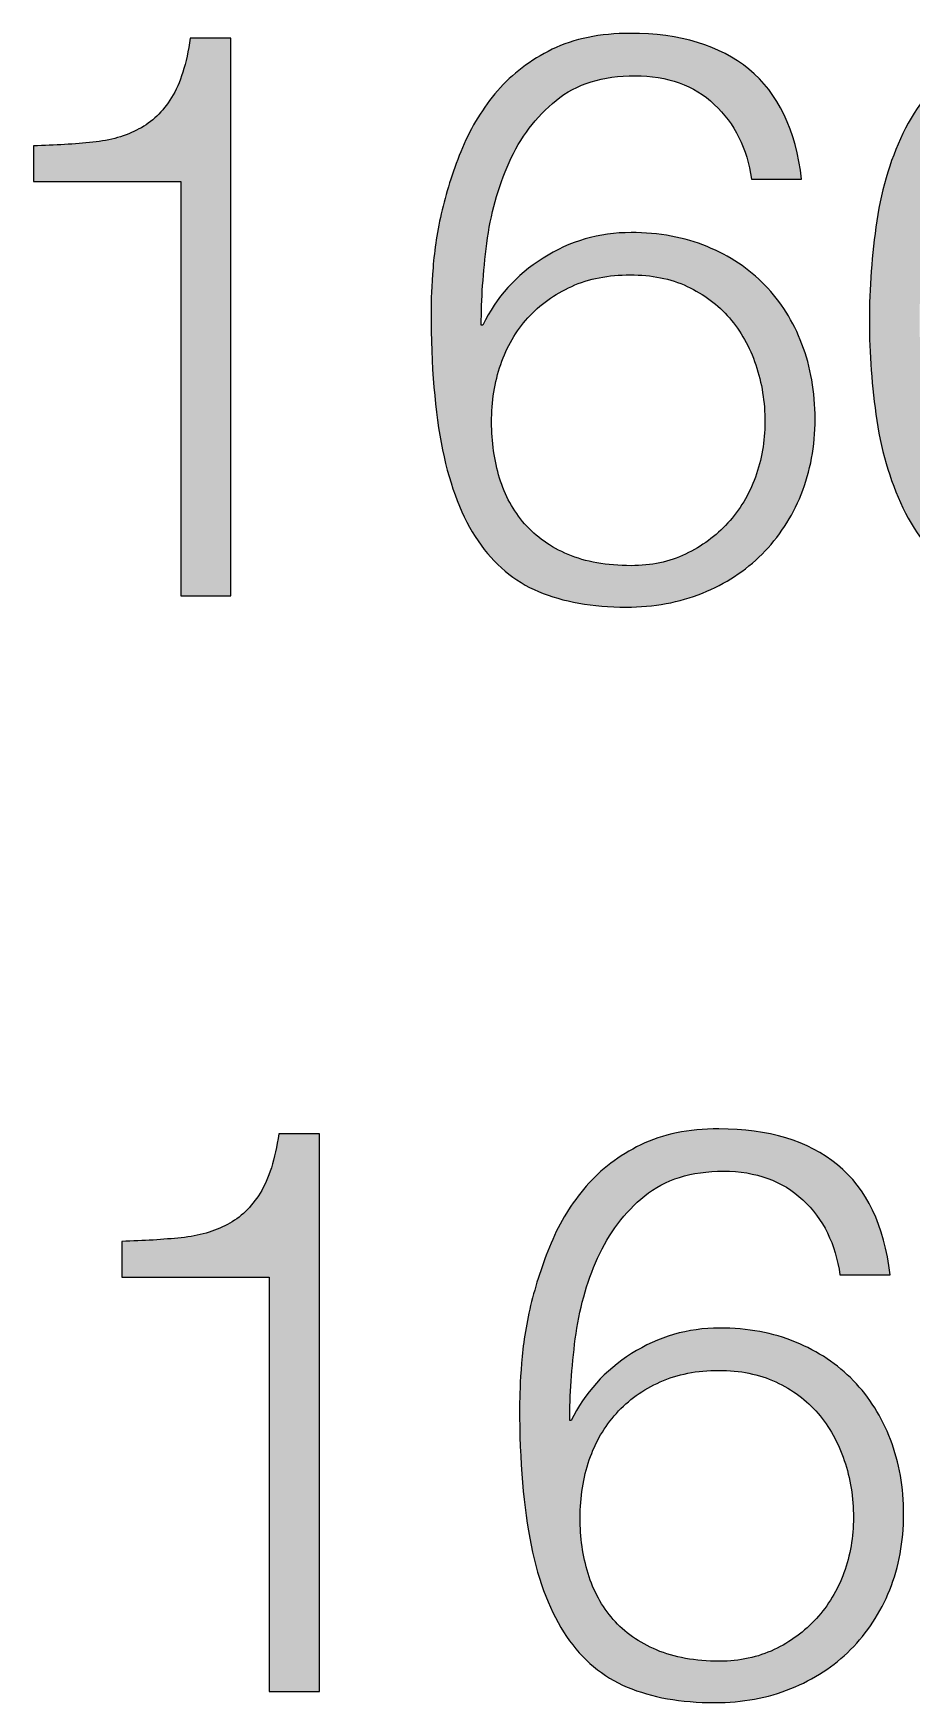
# Paper-space layout 'A2mask' of a CAD drawing. Extents: x 0 to 564, y 0 to 393.
# Drawn here: x 449.04 to 452.04, y 30.71 to 36.4 of the extents above; entities that cross this region are included whole.
import ezdxf
from ezdxf.enums import TextEntityAlignment as Align

# ---------------------------------------------------------------- set-up
doc = ezdxf.new("R2010")
doc.units = 0
doc.layers.get('0').update_dxf_attribs({"linetype": 'CONTINUOUS'})
doc.layers.get('Defpoints').update_dxf_attribs({"linetype": 'CONTINUOUS'})
doc.layers.add('JPP_Mask', color=7, linetype='CONTINUOUS')
doc.styles.add('JPP', font='arial.ttf')

# ---------------------------------------------------------------- blocks, each defined once
blk = doc.blocks.new('A2mask')
at = {"true_color": 0x004a91}
h = blk.add_hatch(color=154, dxfattribs=at)
edge = h.paths.add_edge_path()
edge.add_spline(control_points=[(449.7172, 35.4295), (449.7172, 35.9045), (449.7172, 36.3795), (449.7172, 36.3795), (449.7172, 36.3795), (449.6826, 36.3795), (449.648, 36.3795)], knot_values=[3.5, 3.5, 3.5, 3.5, 4, 4, 4, 4.5, 4.5, 4.5, 4.5], degree=3, periodic=0)
edge.add_spline(control_points=[(449.648, 36.3795), (449.6134, 36.3795), (449.5787, 36.3795), (449.5787, 36.3795), (449.5661, 36.2926), (449.5449, 36.2254), (449.5151, 36.1773), (449.4853, 36.1293), (449.4482, 36.0935), (449.4038, 36.0703)], knot_values=[1, 1, 1, 1, 1.5, 1.5, 1.5, 2.5, 2.5, 2.5, 3.5, 3.5, 3.5, 3.5], degree=3, periodic=0)
edge.add_spline(control_points=[(449.4038, 36.0703), (449.3594, 36.0464), (449.307, 36.0315), (449.2464, 36.0252)], knot_values=[0, 0, 0, 0, 1, 1, 1, 1], degree=3, periodic=0)
edge.add_spline(control_points=[(449.2464, 36.0252), (449.1858, 36.0189), (449.1182, 36.015), (449.0443, 36.013)], knot_values=[9, 9, 9, 9, 10, 10, 10, 10], degree=3, periodic=0)
edge.add_spline(control_points=[(449.0443, 36.013), (449.0443, 36.013), (449.0443, 35.891), (449.0443, 35.891), (449.0443, 35.891), (449.1698, 35.891), (449.2953, 35.891)], knot_values=[7.5, 7.5, 7.5, 7.5, 8.5, 8.5, 8.5, 9, 9, 9, 9], degree=3, periodic=0)
edge.add_spline(control_points=[(449.2953, 35.891), (449.4208, 35.891), (449.5463, 35.891), (449.5463, 35.891), (449.5463, 35.891), (449.5463, 35.5382), (449.5463, 35.1853)], knot_values=[6.5, 6.5, 6.5, 6.5, 7, 7, 7, 7.5, 7.5, 7.5, 7.5], degree=3, periodic=0)
edge.add_spline(control_points=[(449.5463, 35.1853), (449.5463, 34.8324), (449.5463, 34.4795), (449.5463, 34.4795), (449.5463, 34.4795), (449.589, 34.4795), (449.6317, 34.4795)], knot_values=[5.5, 5.5, 5.5, 5.5, 6, 6, 6, 6.5, 6.5, 6.5, 6.5], degree=3, periodic=0)
edge.add_spline(control_points=[(449.6317, 34.4795), (449.6745, 34.4795), (449.7172, 34.4795), (449.7172, 34.4795), (449.7172, 34.4795), (449.7172, 34.9545), (449.7172, 35.4295)], knot_values=[4.5, 4.5, 4.5, 4.5, 5, 5, 5, 5.5, 5.5, 5.5, 5.5], degree=3, periodic=0)
h = blk.add_hatch(color=154, dxfattribs=at)
edge = h.paths.add_edge_path()
edge.add_spline(control_points=[(451.6623, 35.3374), (451.6324, 35.4149), (451.5904, 35.4822), (451.536, 35.5382), (451.4817, 35.5941), (451.4161, 35.6382), (451.3392, 35.6697)], knot_values=[9, 9, 9, 9, 10, 10, 10, 11, 11, 11, 11], degree=3, periodic=0)
edge.add_spline(control_points=[(451.3392, 35.6697), (451.2623, 35.7015), (451.1758, 35.7174), (451.0801, 35.7174)], knot_values=[8, 8, 8, 8, 9, 9, 9, 9], degree=3, periodic=0)
edge.add_spline(control_points=[(451.0801, 35.7174), (450.9714, 35.7174), (450.8713, 35.6883), (450.7802, 35.6303)], knot_values=[7, 7, 7, 7, 8, 8, 8, 8], degree=3, periodic=0)
edge.add_spline(control_points=[(450.7802, 35.6303), (450.6888, 35.5726), (450.6205, 35.4964), (450.5751, 35.4023)], knot_values=[6, 6, 6, 6, 7, 7, 7, 7], degree=3, periodic=0)
edge.add_spline(control_points=[(450.5698, 35.4023), (450.5698, 35.4891), (450.5761, 35.5819), (450.5887, 35.6806), (450.6013, 35.7794), (450.6268, 35.8712), (450.6646, 35.956)], knot_values=[3, 3, 3, 3, 4, 4, 4, 5, 5, 5, 5], degree=3, periodic=0)
edge.add_spline(control_points=[(450.6646, 35.956), (450.7027, 36.0411), (450.756, 36.1117), (450.8249, 36.1677)], knot_values=[2, 2, 2, 2, 3, 3, 3, 3], degree=3, periodic=0)
edge.add_spline(control_points=[(450.8249, 36.1677), (450.8935, 36.224), (450.9833, 36.2519), (451.0937, 36.2519), (451.204, 36.2519), (451.2941, 36.2194), (451.3637, 36.1541)], knot_values=[0, 0, 0, 0, 1, 1, 1, 2, 2, 2, 2], degree=3, periodic=0)
edge.add_spline(control_points=[(451.3637, 36.1541), (451.4333, 36.0892), (451.4754, 36.004), (451.49, 35.899)], knot_values=[29, 29, 29, 29, 30, 30, 30, 30], degree=3, periodic=0)
edge.add_spline(control_points=[(451.49, 35.899), (451.49, 35.899), (451.6609, 35.899), (451.6609, 35.899), (451.6411, 36.0673), (451.5814, 36.1922), (451.4817, 36.2737)], knot_values=[27, 27, 27, 27, 28, 28, 28, 29, 29, 29, 29], degree=3, periodic=0)
edge.add_spline(control_points=[(451.4817, 36.2737), (451.3823, 36.3553), (451.2474, 36.396), (451.0774, 36.396)], knot_values=[26, 26, 26, 26, 27, 27, 27, 27], degree=3, periodic=0)
edge.add_spline(control_points=[(451.0774, 36.396), (450.9741, 36.396), (450.8856, 36.3778), (450.8114, 36.3417)], knot_values=[25, 25, 25, 25, 26, 26, 26, 26], degree=3, periodic=0)
edge.add_spline(control_points=[(450.8114, 36.3417), (450.7371, 36.3052), (450.6752, 36.2582), (450.6255, 36.2005)], knot_values=[24, 24, 24, 24, 25, 25, 25, 25], degree=3, periodic=0)
edge.add_spline(control_points=[(450.6255, 36.2005), (450.5754, 36.1425), (450.5357, 36.0779), (450.5059, 36.0063), (450.476, 35.9348), (450.4532, 35.8642), (450.4366, 35.7946)], knot_values=[22, 22, 22, 22, 23, 23, 23, 24, 24, 24, 24], degree=3, periodic=0)
edge.add_spline(control_points=[(450.4366, 35.7946), (450.4204, 35.725), (450.4101, 35.6594), (450.4055, 35.5978), (450.4008, 35.5362), (450.3988, 35.4865), (450.3988, 35.4487)], knot_values=[20, 20, 20, 20, 21, 21, 21, 22, 22, 22, 22], degree=3, periodic=0)
edge.add_spline(control_points=[(450.3988, 35.4487), (450.3988, 35.2621), (450.4117, 35.1051), (450.4379, 34.9775)], knot_values=[19, 19, 19, 19, 20, 20, 20, 20], degree=3, periodic=0)
edge.add_spline(control_points=[(450.4379, 34.9775), (450.4644, 34.8499), (450.5045, 34.7466), (450.5589, 34.6667)], knot_values=[18, 18, 18, 18, 19, 19, 19, 19], degree=3, periodic=0)
edge.add_spline(control_points=[(450.5589, 34.6667), (450.6132, 34.5872), (450.6818, 34.5298), (450.7653, 34.4944)], knot_values=[17, 17, 17, 17, 18, 18, 18, 18], degree=3, periodic=0)
edge.add_spline(control_points=[(450.7653, 34.4944), (450.8485, 34.4593), (450.9479, 34.4414), (451.0638, 34.4414)], knot_values=[16, 16, 16, 16, 17, 17, 17, 17], degree=3, periodic=0)
edge.add_spline(control_points=[(451.0638, 34.4414), (451.158, 34.4414), (451.2441, 34.4573), (451.323, 34.4891)], knot_values=[15, 15, 15, 15, 16, 16, 16, 16], degree=3, periodic=0)
edge.add_spline(control_points=[(451.323, 34.4891), (451.4018, 34.5206), (451.4694, 34.565), (451.5264, 34.622), (451.5834, 34.679), (451.6278, 34.7469), (451.6596, 34.8254)], knot_values=[13, 13, 13, 13, 14, 14, 14, 15, 15, 15, 15], degree=3, periodic=0)
edge.add_spline(control_points=[(451.6596, 34.8254), (451.6911, 34.9043), (451.707, 34.9898), (451.707, 35.0822)], knot_values=[12, 12, 12, 12, 13, 13, 13, 13], degree=3, periodic=0)
edge.add_spline(control_points=[(451.707, 35.0822), (451.707, 35.1743), (451.6921, 35.2595), (451.6623, 35.3374)], knot_values=[11, 11, 11, 11, 12, 12, 12, 12], degree=3, periodic=0)
edge = h.paths.add_edge_path(flags=16)
edge.add_spline(control_points=[(450.6361, 35.2681), (450.6569, 35.3287), (450.6878, 35.3814), (450.7285, 35.4268)], knot_values=[1, 1, 1, 1, 2, 2, 2, 2], degree=3, periodic=0)
edge.add_spline(control_points=[(450.7285, 35.4268), (450.7693, 35.4719), (450.819, 35.5077), (450.878, 35.5342)], knot_values=[0, 0, 0, 0, 1, 1, 1, 1], degree=3, periodic=0)
edge.add_spline(control_points=[(450.878, 35.5342), (450.9366, 35.5604), (451.0032, 35.5733), (451.0774, 35.5733)], knot_values=[15, 15, 15, 15, 16, 16, 16, 16], degree=3, periodic=0)
edge.add_spline(control_points=[(451.0774, 35.5733), (451.1497, 35.5733), (451.2143, 35.5604), (451.2713, 35.5342)], knot_values=[14, 14, 14, 14, 15, 15, 15, 15], degree=3, periodic=0)
edge.add_spline(control_points=[(451.2713, 35.5342), (451.3283, 35.5077), (451.3763, 35.4719), (451.4154, 35.4268)], knot_values=[13, 13, 13, 13, 14, 14, 14, 14], degree=3, periodic=0)
edge.add_spline(control_points=[(451.4154, 35.4268), (451.4542, 35.3814), (451.484, 35.3281), (451.5049, 35.2668)], knot_values=[12, 12, 12, 12, 13, 13, 13, 13], degree=3, periodic=0)
edge.add_spline(control_points=[(451.5049, 35.2668), (451.5258, 35.2051), (451.536, 35.1399), (451.536, 35.0713)], knot_values=[11, 11, 11, 11, 12, 12, 12, 12], degree=3, periodic=0)
edge.add_spline(control_points=[(451.536, 35.0713), (451.536, 35.006), (451.5251, 34.9437), (451.5036, 34.8841)], knot_values=[10, 10, 10, 10, 11, 11, 11, 11], degree=3, periodic=0)
edge.add_spline(control_points=[(451.5036, 34.8841), (451.4817, 34.8241), (451.4505, 34.7721), (451.4098, 34.728)], knot_values=[9, 9, 9, 9, 10, 10, 10, 10], degree=3, periodic=0)
edge.add_spline(control_points=[(451.4098, 34.728), (451.369, 34.6836), (451.3213, 34.6481), (451.266, 34.622), (451.2106, 34.5958), (451.1487, 34.5825), (451.0801, 34.5825)], knot_values=[7, 7, 7, 7, 8, 8, 8, 9, 9, 9, 9], degree=3, periodic=0)
edge.add_spline(control_points=[(451.0801, 34.5825), (450.9969, 34.5825), (450.9253, 34.5951), (450.8657, 34.6206)], knot_values=[6, 6, 6, 6, 7, 7, 7, 7], degree=3, periodic=0)
edge.add_spline(control_points=[(450.8657, 34.6206), (450.8057, 34.6458), (450.7567, 34.6806), (450.7176, 34.725)], knot_values=[5, 5, 5, 5, 6, 6, 6, 6], degree=3, periodic=0)
edge.add_spline(control_points=[(450.7176, 34.725), (450.6788, 34.7694), (450.6503, 34.8214), (450.6321, 34.8811)], knot_values=[4, 4, 4, 4, 5, 5, 5, 5], degree=3, periodic=0)
edge.add_spline(control_points=[(450.6321, 34.8811), (450.6142, 34.9411), (450.6049, 35.0043), (450.6049, 35.0713)], knot_values=[3, 3, 3, 3, 4, 4, 4, 4], degree=3, periodic=0)
edge.add_spline(control_points=[(450.6049, 35.0713), (450.6049, 35.1419), (450.6155, 35.2075), (450.6361, 35.2681)], knot_values=[2, 2, 2, 2, 3, 3, 3, 3], degree=3, periodic=0)
h = blk.add_hatch(color=154, dxfattribs=at)
edge = h.paths.add_edge_path()
edge.add_spline(control_points=[(453.2163, 35.4185), (453.2163, 35.5289), (453.2077, 35.6422), (453.1905, 35.7578)], knot_values=[2, 2, 2, 2, 3, 3, 3, 3], degree=3, periodic=0)
edge.add_spline(control_points=[(453.1905, 35.7578), (453.1732, 35.8738), (453.1408, 35.9788), (453.0927, 36.073)], knot_values=[1, 1, 1, 1, 2, 2, 2, 2], degree=3, periodic=0)
edge.add_spline(control_points=[(453.0927, 36.073), (453.045, 36.1671), (452.9781, 36.2443), (452.8919, 36.3049)], knot_values=[0, 0, 0, 0, 1, 1, 1, 1], degree=3, periodic=0)
edge.add_spline(control_points=[(452.8919, 36.3049), (452.8061, 36.3655), (452.6934, 36.396), (452.5539, 36.396)], knot_values=[15, 15, 15, 15, 16, 16, 16, 16], degree=3, periodic=0)
edge.add_spline(control_points=[(452.5539, 36.396), (452.4164, 36.396), (452.3044, 36.3655), (452.2176, 36.3049)], knot_values=[14, 14, 14, 14, 15, 15, 15, 15], degree=3, periodic=0)
edge.add_spline(control_points=[(452.2176, 36.3049), (452.1305, 36.2443), (452.0632, 36.1671), (452.0152, 36.073), (451.9671, 35.9788), (451.9346, 35.8738), (451.9174, 35.7578)], knot_values=[12, 12, 12, 12, 13, 13, 13, 14, 14, 14, 14], degree=3, periodic=0)
edge.add_spline(control_points=[(451.9174, 35.7578), (451.9002, 35.6422), (451.8919, 35.5282), (451.8919, 35.4159)], knot_values=[11, 11, 11, 11, 12, 12, 12, 12], degree=3, periodic=0)
edge.add_spline(control_points=[(451.8919, 35.4159), (451.8919, 35.3055), (451.9002, 35.1926), (451.9174, 35.0766)], knot_values=[10, 10, 10, 10, 11, 11, 11, 11], degree=3, periodic=0)
edge.add_spline(control_points=[(451.9174, 35.0766), (451.9346, 34.9609), (451.9671, 34.8559), (452.0152, 34.7618), (452.0632, 34.6677), (452.1305, 34.5908), (452.2176, 34.5312)], knot_values=[8, 8, 8, 8, 9, 9, 9, 10, 10, 10, 10], degree=3, periodic=0)
edge.add_spline(control_points=[(452.2176, 34.5312), (452.3044, 34.4712), (452.4164, 34.4414), (452.5539, 34.4414)], knot_values=[7, 7, 7, 7, 8, 8, 8, 8], degree=3, periodic=0)
edge.add_spline(control_points=[(452.5539, 34.4414), (452.6934, 34.4414), (452.8061, 34.4712), (452.8919, 34.5312)], knot_values=[6, 6, 6, 6, 7, 7, 7, 7], degree=3, periodic=0)
edge.add_spline(control_points=[(452.8919, 34.5312), (452.9781, 34.5908), (453.045, 34.6677), (453.0927, 34.7618)], knot_values=[5, 5, 5, 5, 6, 6, 6, 6], degree=3, periodic=0)
edge.add_spline(control_points=[(453.0927, 34.7618), (453.1408, 34.8559), (453.1732, 34.9609), (453.1905, 35.0766)], knot_values=[4, 4, 4, 4, 5, 5, 5, 5], degree=3, periodic=0)
edge.add_spline(control_points=[(453.1905, 35.0766), (453.2077, 35.1926), (453.2163, 35.3065), (453.2163, 35.4185)], knot_values=[3, 3, 3, 3, 4, 4, 4, 4], degree=3, periodic=0)
edge = h.paths.add_edge_path(flags=16)
edge.add_spline(control_points=[(452.0629, 35.4185), (452.0629, 35.5), (452.0682, 35.5898), (452.0791, 35.6873)], knot_values=[2, 2, 2, 2, 3, 3, 3, 3], degree=3, periodic=0)
edge.add_spline(control_points=[(452.0791, 35.6873), (452.09, 35.785), (452.1119, 35.8755), (452.1454, 35.959)], knot_values=[1, 1, 1, 1, 2, 2, 2, 2], degree=3, periodic=0)
edge.add_spline(control_points=[(452.1454, 35.959), (452.1788, 36.0421), (452.2282, 36.1117), (452.2935, 36.1677)], knot_values=[0, 0, 0, 0, 1, 1, 1, 1], degree=3, periodic=0)
edge.add_spline(control_points=[(452.2935, 36.1677), (452.3588, 36.224), (452.4456, 36.2519), (452.5539, 36.2519)], knot_values=[15, 15, 15, 15, 16, 16, 16, 16], degree=3, periodic=0)
edge.add_spline(control_points=[(452.5539, 36.2519), (452.6626, 36.2519), (452.7494, 36.224), (452.8147, 36.1677)], knot_values=[14, 14, 14, 14, 15, 15, 15, 15], degree=3, periodic=0)
edge.add_spline(control_points=[(452.8147, 36.1677), (452.8797, 36.1117), (452.929, 36.0421), (452.9625, 35.959)], knot_values=[13, 13, 13, 13, 14, 14, 14, 14], degree=3, periodic=0)
edge.add_spline(control_points=[(452.9625, 35.959), (452.996, 35.8755), (453.0182, 35.785), (453.0291, 35.6873)], knot_values=[12, 12, 12, 12, 13, 13, 13, 13], degree=3, periodic=0)
edge.add_spline(control_points=[(453.0291, 35.6873), (453.04, 35.5898), (453.0453, 35.5), (453.0453, 35.4185)], knot_values=[11, 11, 11, 11, 12, 12, 12, 12], degree=3, periodic=0)
edge.add_spline(control_points=[(453.0453, 35.4185), (453.0453, 35.3354), (453.04, 35.2452), (453.0291, 35.1485), (453.0182, 35.0517), (452.996, 34.9613), (452.9625, 34.8771), (452.929, 34.7929), (452.8797, 34.7227), (452.8147, 34.6667)], knot_values=[8, 8, 8, 8, 9, 9, 9, 10, 10, 10, 11, 11, 11, 11], degree=3, periodic=0)
edge.add_spline(control_points=[(452.8147, 34.6667), (452.7494, 34.6107), (452.6626, 34.5825), (452.5539, 34.5825)], knot_values=[7, 7, 7, 7, 8, 8, 8, 8], degree=3, periodic=0)
edge.add_spline(control_points=[(452.5539, 34.5825), (452.4456, 34.5825), (452.3588, 34.6107), (452.2935, 34.6667), (452.2282, 34.7227), (452.1788, 34.7929), (452.1454, 34.8771), (452.1119, 34.9613), (452.09, 35.0517), (452.0791, 35.1485), (452.0682, 35.2452), (452.0629, 35.3354), (452.0629, 35.4185)], knot_values=[3, 3, 3, 3, 4, 4, 4, 5, 5, 5, 6, 6, 6, 7, 7, 7, 7], degree=3, periodic=0)
h = blk.add_hatch(color=154, dxfattribs=at)
edge = h.paths.add_edge_path()
edge.add_spline(control_points=[(450.0188, 31.6971), (450.0188, 32.1721), (450.0188, 32.6471), (450.0188, 32.6471), (450.0188, 32.6471), (449.9841, 32.6471), (449.9495, 32.6471)], knot_values=[3.5, 3.5, 3.5, 3.5, 4, 4, 4, 4.5, 4.5, 4.5, 4.5], degree=3, periodic=0)
edge.add_spline(control_points=[(449.9495, 32.6471), (449.9149, 32.6471), (449.8803, 32.6471), (449.8803, 32.6471), (449.8677, 32.5603), (449.8465, 32.493), (449.8166, 32.445), (449.7868, 32.3969), (449.7497, 32.3612), (449.7053, 32.338)], knot_values=[1, 1, 1, 1, 1.5, 1.5, 1.5, 2.5, 2.5, 2.5, 3.5, 3.5, 3.5, 3.5], degree=3, periodic=0)
edge.add_spline(control_points=[(449.7053, 32.338), (449.6609, 32.3141), (449.6086, 32.2992), (449.5479, 32.2929)], knot_values=[0, 0, 0, 0, 1, 1, 1, 1], degree=3, periodic=0)
edge.add_spline(control_points=[(449.5479, 32.2929), (449.4873, 32.2866), (449.4197, 32.2826), (449.3458, 32.2806)], knot_values=[9, 9, 9, 9, 10, 10, 10, 10], degree=3, periodic=0)
edge.add_spline(control_points=[(449.3458, 32.2806), (449.3458, 32.2806), (449.3458, 32.1587), (449.3458, 32.1587), (449.3458, 32.1587), (449.4713, 32.1587), (449.5968, 32.1587)], knot_values=[7.5, 7.5, 7.5, 7.5, 8.5, 8.5, 8.5, 9, 9, 9, 9], degree=3, periodic=0)
edge.add_spline(control_points=[(449.5968, 32.1587), (449.7223, 32.1587), (449.8478, 32.1587), (449.8478, 32.1587), (449.8478, 32.1587), (449.8478, 31.8058), (449.8478, 31.4529)], knot_values=[6.5, 6.5, 6.5, 6.5, 7, 7, 7, 7.5, 7.5, 7.5, 7.5], degree=3, periodic=0)
edge.add_spline(control_points=[(449.8478, 31.4529), (449.8478, 31.1), (449.8478, 30.7471), (449.8478, 30.7471), (449.8478, 30.7471), (449.8905, 30.7471), (449.9333, 30.7471)], knot_values=[5.5, 5.5, 5.5, 5.5, 6, 6, 6, 6.5, 6.5, 6.5, 6.5], degree=3, periodic=0)
edge.add_spline(control_points=[(449.9333, 30.7471), (449.976, 30.7471), (450.0188, 30.7471), (450.0188, 30.7471), (450.0188, 30.7471), (450.0188, 31.2221), (450.0188, 31.6971)], knot_values=[4.5, 4.5, 4.5, 4.5, 5, 5, 5, 5.5, 5.5, 5.5, 5.5], degree=3, periodic=0)
h = blk.add_hatch(color=154, dxfattribs=at)
edge = h.paths.add_edge_path()
edge.add_spline(control_points=[(451.9638, 31.605), (451.934, 31.6826), (451.8919, 31.7498), (451.8376, 31.8058), (451.7832, 31.8618), (451.7176, 31.9059), (451.6407, 31.9374)], knot_values=[9, 9, 9, 9, 10, 10, 10, 11, 11, 11, 11], degree=3, periodic=0)
edge.add_spline(control_points=[(451.6407, 31.9374), (451.5639, 31.9692), (451.4774, 31.9851), (451.3816, 31.9851)], knot_values=[8, 8, 8, 8, 9, 9, 9, 9], degree=3, periodic=0)
edge.add_spline(control_points=[(451.3816, 31.9851), (451.2729, 31.9851), (451.1729, 31.9559), (451.0817, 31.8979)], knot_values=[7, 7, 7, 7, 8, 8, 8, 8], degree=3, periodic=0)
edge.add_spline(control_points=[(451.0817, 31.8979), (450.9903, 31.8403), (450.922, 31.7641), (450.8766, 31.67)], knot_values=[6, 6, 6, 6, 7, 7, 7, 7], degree=3, periodic=0)
edge.add_spline(control_points=[(450.8713, 31.67), (450.8713, 31.7568), (450.8776, 31.8496), (450.8902, 31.9483), (450.9028, 32.047), (450.9283, 32.1388), (450.9661, 32.2236)], knot_values=[3, 3, 3, 3, 4, 4, 4, 5, 5, 5, 5], degree=3, periodic=0)
edge.add_spline(control_points=[(450.9661, 32.2236), (451.0042, 32.3088), (451.0576, 32.3794), (451.1265, 32.4354)], knot_values=[2, 2, 2, 2, 3, 3, 3, 3], degree=3, periodic=0)
edge.add_spline(control_points=[(451.1265, 32.4354), (451.1951, 32.4917), (451.2849, 32.5195), (451.3952, 32.5195), (451.5055, 32.5195), (451.5957, 32.4871), (451.6652, 32.4218)], knot_values=[0, 0, 0, 0, 1, 1, 1, 2, 2, 2, 2], degree=3, periodic=0)
edge.add_spline(control_points=[(451.6652, 32.4218), (451.7348, 32.3568), (451.7769, 32.2717), (451.7915, 32.1667)], knot_values=[29, 29, 29, 29, 30, 30, 30, 30], degree=3, periodic=0)
edge.add_spline(control_points=[(451.7915, 32.1667), (451.7915, 32.1667), (451.9625, 32.1667), (451.9625, 32.1667), (451.9426, 32.335), (451.8829, 32.4599), (451.7832, 32.5414)], knot_values=[27, 27, 27, 27, 28, 28, 28, 29, 29, 29, 29], degree=3, periodic=0)
edge.add_spline(control_points=[(451.7832, 32.5414), (451.6838, 32.6229), (451.5489, 32.6637), (451.379, 32.6637)], knot_values=[26, 26, 26, 26, 27, 27, 27, 27], degree=3, periodic=0)
edge.add_spline(control_points=[(451.379, 32.6637), (451.2756, 32.6637), (451.1871, 32.6455), (451.1129, 32.6093)], knot_values=[25, 25, 25, 25, 26, 26, 26, 26], degree=3, periodic=0)
edge.add_spline(control_points=[(451.1129, 32.6093), (451.0387, 32.5729), (450.9767, 32.5258), (450.927, 32.4682)], knot_values=[24, 24, 24, 24, 25, 25, 25, 25], degree=3, periodic=0)
edge.add_spline(control_points=[(450.927, 32.4682), (450.877, 32.4102), (450.8372, 32.3456), (450.8074, 32.274), (450.7776, 32.2024), (450.7547, 32.1319), (450.7381, 32.0623)], knot_values=[22, 22, 22, 22, 23, 23, 23, 24, 24, 24, 24], degree=3, periodic=0)
edge.add_spline(control_points=[(450.7381, 32.0623), (450.7219, 31.9927), (450.7116, 31.9271), (450.707, 31.8655), (450.7023, 31.8038), (450.7004, 31.7541), (450.7004, 31.7163)], knot_values=[20, 20, 20, 20, 21, 21, 21, 22, 22, 22, 22], degree=3, periodic=0)
edge.add_spline(control_points=[(450.7004, 31.7163), (450.7004, 31.5298), (450.7133, 31.3727), (450.7395, 31.2452)], knot_values=[19, 19, 19, 19, 20, 20, 20, 20], degree=3, periodic=0)
edge.add_spline(control_points=[(450.7395, 31.2452), (450.766, 31.1176), (450.8061, 31.0142), (450.8604, 30.9344)], knot_values=[18, 18, 18, 18, 19, 19, 19, 19], degree=3, periodic=0)
edge.add_spline(control_points=[(450.8604, 30.9344), (450.9147, 30.8548), (450.9833, 30.7975), (451.0668, 30.7621)], knot_values=[17, 17, 17, 17, 18, 18, 18, 18], degree=3, periodic=0)
edge.add_spline(control_points=[(451.0668, 30.7621), (451.15, 30.7269), (451.2494, 30.709), (451.3654, 30.709)], knot_values=[16, 16, 16, 16, 17, 17, 17, 17], degree=3, periodic=0)
edge.add_spline(control_points=[(451.3654, 30.709), (451.4595, 30.709), (451.5456, 30.7249), (451.6245, 30.7568)], knot_values=[15, 15, 15, 15, 16, 16, 16, 16], degree=3, periodic=0)
edge.add_spline(control_points=[(451.6245, 30.7568), (451.7034, 30.7882), (451.771, 30.8326), (451.8279, 30.8896), (451.8849, 30.9466), (451.9293, 31.0145), (451.9611, 31.0931)], knot_values=[13, 13, 13, 13, 14, 14, 14, 15, 15, 15, 15], degree=3, periodic=0)
edge.add_spline(control_points=[(451.9611, 31.0931), (451.9926, 31.1719), (452.0085, 31.2574), (452.0085, 31.3499)], knot_values=[12, 12, 12, 12, 13, 13, 13, 13], degree=3, periodic=0)
edge.add_spline(control_points=[(452.0085, 31.3499), (452.0085, 31.442), (451.9936, 31.5271), (451.9638, 31.605)], knot_values=[11, 11, 11, 11, 12, 12, 12, 12], degree=3, periodic=0)
edge = h.paths.add_edge_path(flags=16)
edge.add_spline(control_points=[(450.9376, 31.5358), (450.9585, 31.5964), (450.9893, 31.6491), (451.0301, 31.6945)], knot_values=[1, 1, 1, 1, 2, 2, 2, 2], degree=3, periodic=0)
edge.add_spline(control_points=[(451.0301, 31.6945), (451.0708, 31.7395), (451.1205, 31.7753), (451.1795, 31.8018)], knot_values=[0, 0, 0, 0, 1, 1, 1, 1], degree=3, periodic=0)
edge.add_spline(control_points=[(451.1795, 31.8018), (451.2381, 31.828), (451.3047, 31.8409), (451.379, 31.8409)], knot_values=[15, 15, 15, 15, 16, 16, 16, 16], degree=3, periodic=0)
edge.add_spline(control_points=[(451.379, 31.8409), (451.4512, 31.8409), (451.5158, 31.828), (451.5728, 31.8018)], knot_values=[14, 14, 14, 14, 15, 15, 15, 15], degree=3, periodic=0)
edge.add_spline(control_points=[(451.5728, 31.8018), (451.6298, 31.7753), (451.6778, 31.7395), (451.7169, 31.6945)], knot_values=[13, 13, 13, 13, 14, 14, 14, 14], degree=3, periodic=0)
edge.add_spline(control_points=[(451.7169, 31.6945), (451.7557, 31.6491), (451.7855, 31.5957), (451.8064, 31.5344)], knot_values=[12, 12, 12, 12, 13, 13, 13, 13], degree=3, periodic=0)
edge.add_spline(control_points=[(451.8064, 31.5344), (451.8273, 31.4728), (451.8376, 31.4075), (451.8376, 31.3389)], knot_values=[11, 11, 11, 11, 12, 12, 12, 12], degree=3, periodic=0)
edge.add_spline(control_points=[(451.8376, 31.3389), (451.8376, 31.2737), (451.8266, 31.2114), (451.8051, 31.1517)], knot_values=[10, 10, 10, 10, 11, 11, 11, 11], degree=3, periodic=0)
edge.add_spline(control_points=[(451.8051, 31.1517), (451.7832, 31.0918), (451.7521, 31.0397), (451.7113, 30.9957)], knot_values=[9, 9, 9, 9, 10, 10, 10, 10], degree=3, periodic=0)
edge.add_spline(control_points=[(451.7113, 30.9957), (451.6706, 30.9513), (451.6228, 30.9158), (451.5675, 30.8896), (451.5122, 30.8635), (451.4502, 30.8502), (451.3816, 30.8502)], knot_values=[7, 7, 7, 7, 8, 8, 8, 9, 9, 9, 9], degree=3, periodic=0)
edge.add_spline(control_points=[(451.3816, 30.8502), (451.2984, 30.8502), (451.2269, 30.8628), (451.1672, 30.8883)], knot_values=[6, 6, 6, 6, 7, 7, 7, 7], degree=3, periodic=0)
edge.add_spline(control_points=[(451.1672, 30.8883), (451.1073, 30.9135), (451.0582, 30.9483), (451.0191, 30.9927)], knot_values=[5, 5, 5, 5, 6, 6, 6, 6], degree=3, periodic=0)
edge.add_spline(control_points=[(451.0191, 30.9927), (450.9803, 31.0371), (450.9519, 31.0891), (450.9336, 31.1487)], knot_values=[4, 4, 4, 4, 5, 5, 5, 5], degree=3, periodic=0)
edge.add_spline(control_points=[(450.9336, 31.1487), (450.9157, 31.2087), (450.9065, 31.272), (450.9065, 31.3389)], knot_values=[3, 3, 3, 3, 4, 4, 4, 4], degree=3, periodic=0)
edge.add_spline(control_points=[(450.9065, 31.3389), (450.9065, 31.4095), (450.9171, 31.4751), (450.9376, 31.5358)], knot_values=[2, 2, 2, 2, 3, 3, 3, 3], degree=3, periodic=0)
at = {"layer": 'Defpoints', "color": 154, "true_color": 0x004a91}
for points, knots in [([(449.2464, 36.0252), (449.307, 36.0315), (449.3594, 36.0464), (449.4038, 36.0703), (449.4482, 36.0935), (449.4853, 36.1293), (449.5151, 36.1773), (449.5449, 36.2254), (449.5661, 36.2926), (449.5787, 36.3795), (449.5787, 36.3795), (449.7172, 36.3795), (449.7172, 36.3795), (449.7172, 36.3795), (449.7172, 34.4795), (449.7172, 34.4795), (449.7172, 34.4795), (449.5463, 34.4795), (449.5463, 34.4795), (449.5463, 34.4795), (449.5463, 35.891), (449.5463, 35.891), (449.5463, 35.891), (449.0443, 35.891), (449.0443, 35.891), (449.0443, 35.891), (449.0443, 36.013), (449.0443, 36.013), (449.1182, 36.015), (449.1858, 36.0189), (449.2464, 36.0252)], [0, 0, 0, 0, 1, 1, 1, 2, 2, 2, 3, 3, 3, 4, 4, 4, 5, 5, 5, 6, 6, 6, 7, 7, 7, 8, 8, 8, 9, 9, 9, 10, 10, 10, 10]), ([(451.3637, 36.1541), (451.2941, 36.2194), (451.204, 36.2519), (451.0937, 36.2519), (450.9833, 36.2519), (450.8935, 36.224), (450.8249, 36.1677), (450.756, 36.1117), (450.7027, 36.0411), (450.6646, 35.956), (450.6268, 35.8712), (450.6013, 35.7794), (450.5887, 35.6806), (450.5761, 35.5819), (450.5698, 35.4891), (450.5698, 35.4023), (450.5698, 35.4023), (450.5751, 35.4023), (450.5751, 35.4023), (450.6205, 35.4964), (450.6888, 35.5726), (450.7802, 35.6303), (450.8713, 35.6883), (450.9714, 35.7174), (451.0801, 35.7174), (451.1758, 35.7174), (451.2623, 35.7015), (451.3392, 35.6697), (451.4161, 35.6382), (451.4817, 35.5941), (451.536, 35.5382), (451.5904, 35.4822), (451.6324, 35.4149), (451.6623, 35.3374), (451.6921, 35.2595), (451.707, 35.1743), (451.707, 35.0822), (451.707, 34.9898), (451.6911, 34.9043), (451.6596, 34.8254), (451.6278, 34.7469), (451.5834, 34.679), (451.5264, 34.622), (451.4694, 34.565), (451.4018, 34.5206), (451.323, 34.4891), (451.2441, 34.4573), (451.158, 34.4414), (451.0638, 34.4414), (450.9479, 34.4414), (450.8485, 34.4593), (450.7653, 34.4944), (450.6818, 34.5298), (450.6132, 34.5872), (450.5589, 34.6667), (450.5045, 34.7466), (450.4644, 34.8499), (450.4379, 34.9775), (450.4117, 35.1051), (450.3988, 35.2621), (450.3988, 35.4487), (450.3988, 35.4865), (450.4008, 35.5362), (450.4055, 35.5978), (450.4101, 35.6594), (450.4204, 35.725), (450.4366, 35.7946), (450.4532, 35.8642), (450.476, 35.9348), (450.5059, 36.0063), (450.5357, 36.0779), (450.5754, 36.1425), (450.6255, 36.2005), (450.6752, 36.2582), (450.7371, 36.3052), (450.8114, 36.3417), (450.8856, 36.3778), (450.9741, 36.396), (451.0774, 36.396), (451.2474, 36.396), (451.3823, 36.3553), (451.4817, 36.2737), (451.5814, 36.1922), (451.6411, 36.0673), (451.6609, 35.899), (451.6609, 35.899), (451.49, 35.899), (451.49, 35.899), (451.4754, 36.004), (451.4333, 36.0892), (451.3637, 36.1541)], [0, 0, 0, 0, 1, 1, 1, 2, 2, 2, 3, 3, 3, 4, 4, 4, 5, 5, 5, 6, 6, 6, 7, 7, 7, 8, 8, 8, 9, 9, 9, 10, 10, 10, 11, 11, 11, 12, 12, 12, 13, 13, 13, 14, 14, 14, 15, 15, 15, 16, 16, 16, 17, 17, 17, 18, 18, 18, 19, 19, 19, 20, 20, 20, 21, 21, 21, 22, 22, 22, 23, 23, 23, 24, 24, 24, 25, 25, 25, 26, 26, 26, 27, 27, 27, 28, 28, 28, 29, 29, 29, 30, 30, 30, 30]), ([(452.8919, 36.3049), (452.9781, 36.2443), (453.045, 36.1671), (453.0927, 36.073), (453.1408, 35.9788), (453.1732, 35.8738), (453.1905, 35.7578), (453.2077, 35.6422), (453.2163, 35.5289), (453.2163, 35.4185), (453.2163, 35.3065), (453.2077, 35.1926), (453.1905, 35.0766), (453.1732, 34.9609), (453.1408, 34.8559), (453.0927, 34.7618), (453.045, 34.6677), (452.9781, 34.5908), (452.8919, 34.5312), (452.8061, 34.4712), (452.6934, 34.4414), (452.5539, 34.4414), (452.4164, 34.4414), (452.3044, 34.4712), (452.2176, 34.5312), (452.1305, 34.5908), (452.0632, 34.6677), (452.0152, 34.7618), (451.9671, 34.8559), (451.9346, 34.9609), (451.9174, 35.0766), (451.9002, 35.1926), (451.8919, 35.3055), (451.8919, 35.4159), (451.8919, 35.5282), (451.9002, 35.6422), (451.9174, 35.7578), (451.9346, 35.8738), (451.9671, 35.9788), (452.0152, 36.073), (452.0632, 36.1671), (452.1305, 36.2443), (452.2176, 36.3049), (452.3044, 36.3655), (452.4164, 36.396), (452.5539, 36.396), (452.6934, 36.396), (452.8061, 36.3655), (452.8919, 36.3049)], [0, 0, 0, 0, 1, 1, 1, 2, 2, 2, 3, 3, 3, 4, 4, 4, 5, 5, 5, 6, 6, 6, 7, 7, 7, 8, 8, 8, 9, 9, 9, 10, 10, 10, 11, 11, 11, 12, 12, 12, 13, 13, 13, 14, 14, 14, 15, 15, 15, 16, 16, 16, 16]), ([(450.878, 35.5342), (450.819, 35.5077), (450.7693, 35.4719), (450.7285, 35.4268), (450.6878, 35.3814), (450.6569, 35.3287), (450.6361, 35.2681), (450.6155, 35.2075), (450.6049, 35.1419), (450.6049, 35.0713), (450.6049, 35.0043), (450.6142, 34.9411), (450.6321, 34.8811), (450.6503, 34.8214), (450.6788, 34.7694), (450.7176, 34.725), (450.7567, 34.6806), (450.8057, 34.6458), (450.8657, 34.6206), (450.9253, 34.5951), (450.9969, 34.5825), (451.0801, 34.5825), (451.1487, 34.5825), (451.2106, 34.5958), (451.266, 34.622), (451.3213, 34.6481), (451.369, 34.6836), (451.4098, 34.728), (451.4505, 34.7721), (451.4817, 34.8241), (451.5036, 34.8841), (451.5251, 34.9437), (451.536, 35.006), (451.536, 35.0713), (451.536, 35.1399), (451.5258, 35.2051), (451.5049, 35.2668), (451.484, 35.3281), (451.4542, 35.3814), (451.4154, 35.4268), (451.3763, 35.4719), (451.3283, 35.5077), (451.2713, 35.5342), (451.2143, 35.5604), (451.1497, 35.5733), (451.0774, 35.5733), (451.0032, 35.5733), (450.9366, 35.5604), (450.878, 35.5342)], [0, 0, 0, 0, 1, 1, 1, 2, 2, 2, 3, 3, 3, 4, 4, 4, 5, 5, 5, 6, 6, 6, 7, 7, 7, 8, 8, 8, 9, 9, 9, 10, 10, 10, 11, 11, 11, 12, 12, 12, 13, 13, 13, 14, 14, 14, 15, 15, 15, 16, 16, 16, 16]), ([(449.5479, 32.2929), (449.6086, 32.2992), (449.6609, 32.3141), (449.7053, 32.338), (449.7497, 32.3612), (449.7868, 32.3969), (449.8166, 32.445), (449.8465, 32.493), (449.8677, 32.5603), (449.8803, 32.6471), (449.8803, 32.6471), (450.0188, 32.6471), (450.0188, 32.6471), (450.0188, 32.6471), (450.0188, 30.7471), (450.0188, 30.7471), (450.0188, 30.7471), (449.8478, 30.7471), (449.8478, 30.7471), (449.8478, 30.7471), (449.8478, 32.1587), (449.8478, 32.1587), (449.8478, 32.1587), (449.3458, 32.1587), (449.3458, 32.1587), (449.3458, 32.1587), (449.3458, 32.2806), (449.3458, 32.2806), (449.4197, 32.2826), (449.4873, 32.2866), (449.5479, 32.2929)], [0, 0, 0, 0, 1, 1, 1, 2, 2, 2, 3, 3, 3, 4, 4, 4, 5, 5, 5, 6, 6, 6, 7, 7, 7, 8, 8, 8, 9, 9, 9, 10, 10, 10, 10]), ([(451.6652, 32.4218), (451.5957, 32.4871), (451.5055, 32.5195), (451.3952, 32.5195), (451.2849, 32.5195), (451.1951, 32.4917), (451.1265, 32.4354), (451.0576, 32.3794), (451.0042, 32.3088), (450.9661, 32.2236), (450.9283, 32.1388), (450.9028, 32.047), (450.8902, 31.9483), (450.8776, 31.8496), (450.8713, 31.7568), (450.8713, 31.67), (450.8713, 31.67), (450.8766, 31.67), (450.8766, 31.67), (450.922, 31.7641), (450.9903, 31.8403), (451.0817, 31.8979), (451.1729, 31.9559), (451.2729, 31.9851), (451.3816, 31.9851), (451.4774, 31.9851), (451.5639, 31.9692), (451.6407, 31.9374), (451.7176, 31.9059), (451.7832, 31.8618), (451.8376, 31.8058), (451.8919, 31.7498), (451.934, 31.6826), (451.9638, 31.605), (451.9936, 31.5271), (452.0085, 31.442), (452.0085, 31.3499), (452.0085, 31.2574), (451.9926, 31.1719), (451.9611, 31.0931), (451.9293, 31.0145), (451.8849, 30.9466), (451.8279, 30.8896), (451.771, 30.8326), (451.7034, 30.7882), (451.6245, 30.7568), (451.5456, 30.7249), (451.4595, 30.709), (451.3654, 30.709), (451.2494, 30.709), (451.15, 30.7269), (451.0668, 30.7621), (450.9833, 30.7975), (450.9147, 30.8548), (450.8604, 30.9344), (450.8061, 31.0142), (450.766, 31.1176), (450.7395, 31.2452), (450.7133, 31.3727), (450.7004, 31.5298), (450.7004, 31.7163), (450.7004, 31.7541), (450.7023, 31.8038), (450.707, 31.8655), (450.7116, 31.9271), (450.7219, 31.9927), (450.7381, 32.0623), (450.7547, 32.1319), (450.7776, 32.2024), (450.8074, 32.274), (450.8372, 32.3456), (450.877, 32.4102), (450.927, 32.4682), (450.9767, 32.5258), (451.0387, 32.5729), (451.1129, 32.6093), (451.1871, 32.6455), (451.2756, 32.6637), (451.379, 32.6637), (451.5489, 32.6637), (451.6838, 32.6229), (451.7832, 32.5414), (451.8829, 32.4599), (451.9426, 32.335), (451.9625, 32.1667), (451.9625, 32.1667), (451.7915, 32.1667), (451.7915, 32.1667), (451.7769, 32.2717), (451.7348, 32.3568), (451.6652, 32.4218)], [0, 0, 0, 0, 1, 1, 1, 2, 2, 2, 3, 3, 3, 4, 4, 4, 5, 5, 5, 6, 6, 6, 7, 7, 7, 8, 8, 8, 9, 9, 9, 10, 10, 10, 11, 11, 11, 12, 12, 12, 13, 13, 13, 14, 14, 14, 15, 15, 15, 16, 16, 16, 17, 17, 17, 18, 18, 18, 19, 19, 19, 20, 20, 20, 21, 21, 21, 22, 22, 22, 23, 23, 23, 24, 24, 24, 25, 25, 25, 26, 26, 26, 27, 27, 27, 28, 28, 28, 29, 29, 29, 30, 30, 30, 30]), ([(451.1795, 31.8018), (451.1205, 31.7753), (451.0708, 31.7395), (451.0301, 31.6945), (450.9893, 31.6491), (450.9585, 31.5964), (450.9376, 31.5358), (450.9171, 31.4751), (450.9065, 31.4095), (450.9065, 31.3389), (450.9065, 31.272), (450.9157, 31.2087), (450.9336, 31.1487), (450.9519, 31.0891), (450.9803, 31.0371), (451.0191, 30.9927), (451.0582, 30.9483), (451.1073, 30.9135), (451.1672, 30.8883), (451.2269, 30.8628), (451.2984, 30.8502), (451.3816, 30.8502), (451.4502, 30.8502), (451.5122, 30.8635), (451.5675, 30.8896), (451.6228, 30.9158), (451.6706, 30.9513), (451.7113, 30.9957), (451.7521, 31.0397), (451.7832, 31.0918), (451.8051, 31.1517), (451.8266, 31.2114), (451.8376, 31.2737), (451.8376, 31.3389), (451.8376, 31.4075), (451.8273, 31.4728), (451.8064, 31.5344), (451.7855, 31.5957), (451.7557, 31.6491), (451.7169, 31.6945), (451.6778, 31.7395), (451.6298, 31.7753), (451.5728, 31.8018), (451.5158, 31.828), (451.4512, 31.8409), (451.379, 31.8409), (451.3047, 31.8409), (451.2381, 31.828), (451.1795, 31.8018)], [0, 0, 0, 0, 1, 1, 1, 2, 2, 2, 3, 3, 3, 4, 4, 4, 5, 5, 5, 6, 6, 6, 7, 7, 7, 8, 8, 8, 9, 9, 9, 10, 10, 10, 11, 11, 11, 12, 12, 12, 13, 13, 13, 14, 14, 14, 15, 15, 15, 16, 16, 16, 16])]:
    blk.add_open_spline(points, degree=3, knots=knots, dxfattribs=at)
at = {"color": 7, "style": 'JPP'}
for tag, p in [('Client', (516.6, 80.5)), ('Project1', (516.6, 63)), ('Project2', (516.6, 57.75)), ('Project3', (516.6, 52.5)), ('Title1', (516.6, 40.25)), ('Title2', (516.6, 35)), ('Title3', (516.6, 29.75)), ('Status', (441, 5.25))]:
    blk.add_attdef(tag, text='', height=2.5, dxfattribs=at).set_placement(p, align=Align.MIDDLE_LEFT)
at = {"color": 2, "style": 'JPP'}
for tag, p in [('Scale', (460.25, 17.5)), ('Checked', (523.25, 17.5)), ('Drawn', (491.75, 17.5)), ('Date', (554.75, 17.5))]:
    blk.add_attdef(tag, text='', height=1.4, dxfattribs=at).set_placement(p, align=Align.MIDDLE_CENTER)
at = {"color": 6, "style": 'JPP'}
for tag, p in [('Ref', (504, 5.25)), ('DrgNo.', (533.4, 5.25))]:
    blk.add_attdef(tag, text='', height=2.8, dxfattribs=at).set_placement(p, align=Align.MIDDLE_LEFT)
blk.add_attdef('Rev', text='', height=2.8, dxfattribs=at).set_placement((557.3923, 5.25), align=Align.MIDDLE_CENTER)

psp = doc.layouts.new('A2mask')

# ---------------------------------------------------------------- block references
at = {"layer": 'JPP_Mask'}
psp.add_blockref('A2mask', (0, 0), dxfattribs=at)

doc.saveas('drawing.dxf')
